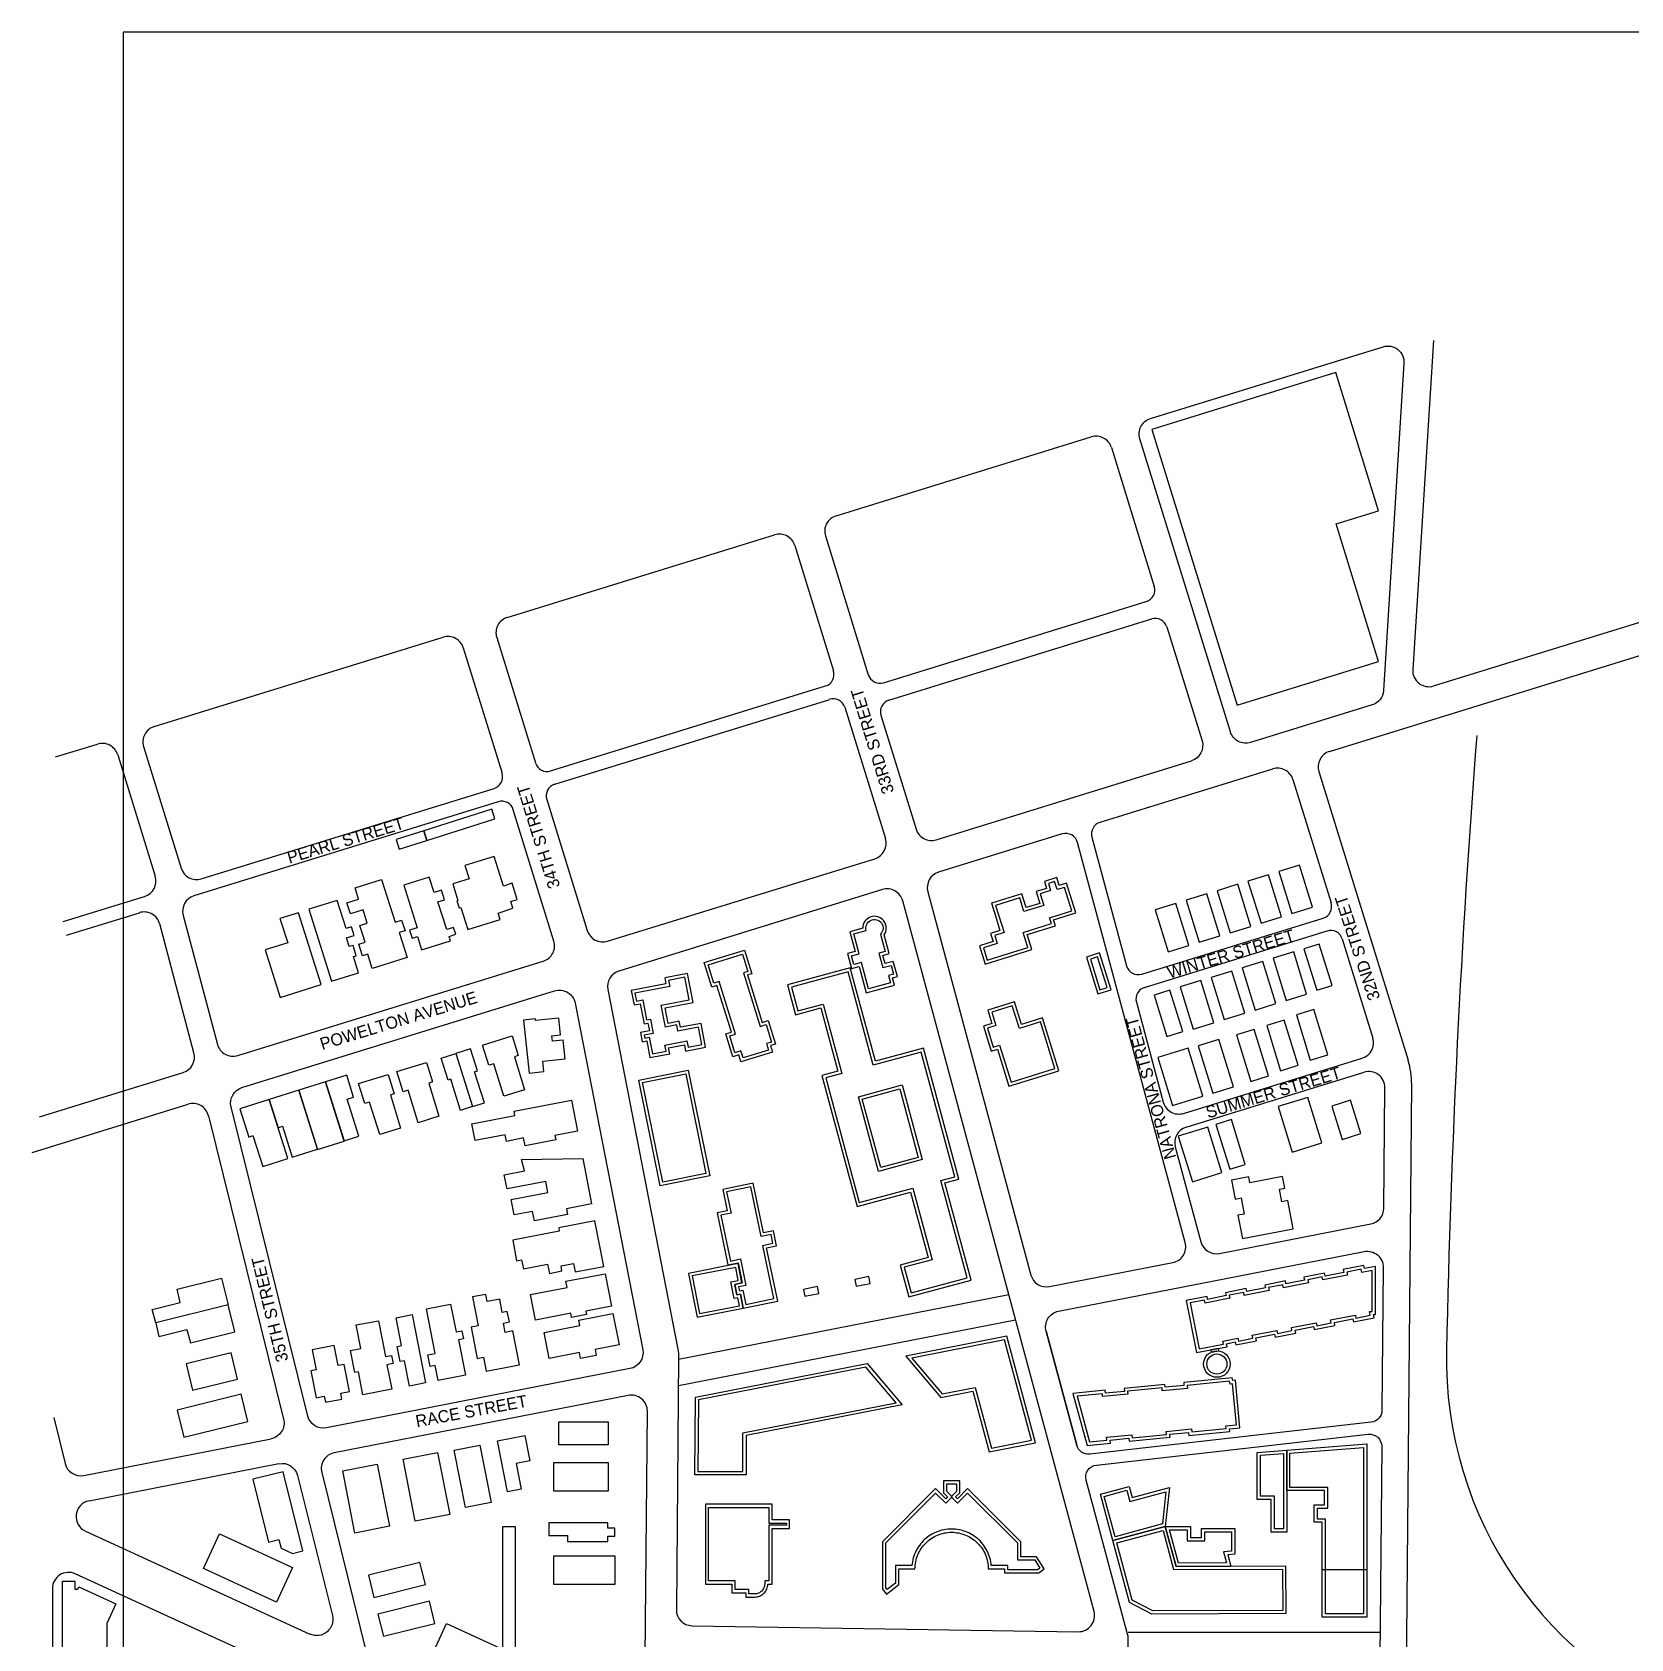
# Model space of a CAD drawing. Extents: x -2952 to 1328, y -1914 to 3293.
# Drawn here: x -2952 to -965, y 1296 to 3293 of the extents above; entities that cross this region are included whole.
import ezdxf
from ezdxf.enums import TextEntityAlignment as Align

# ---------------------------------------------------------------- set-up
doc = ezdxf.new("R2010")
doc.units = 0
doc.linetypes.add('$$DASHED$$', pattern=[0])
doc.linetypes.add('DOT', pattern=[0])
for name, color, linetype in [('1', 7, 'CONTINUOUS'), ('14', 7, 'CONTINUOUS'), ('15', 7, 'CONTINUOUS'), ('3', 7, 'CONTINUOUS'), ('4', 7, 'CONTINUOUS'), ('46', 7, 'CONTINUOUS')]:
    doc.layers.add(name, color=color, linetype=linetype)

msp = doc.modelspace()

# ---------------------------------------------------------------- linework, layer by layer
at = {"layer": '1', "color": 0, "linetype": 'CONTINUOUS'}
msp.add_lwpolyline([(161.4, -707.2), (161.4, 3292.8), (-2838.6, 3292.8), (-2838.6, -707.2)], close=True, dxfattribs=at)
at = {"layer": '14', "color": 0, "linetype": 'CONTINUOUS'}
msp.add_line((-2489.9, 2233), (-2473.2, 2180.1), dxfattribs=at)
at = {"layer": '14', "color": 0, "linetype": 'DOT'}
msp.add_line((-1348.9, 1382.5), (-1293.6, 1382.5), dxfattribs=at)
at = {"layer": '14', "color": 0, "linetype": 'CONTINUOUS'}
for points in [[(-2461.4, 2288.6), (-2376.9, 2315.4), (-2380.7, 2327.2), (-2465.1, 2300.5)], [(-2495.8, 2277.7), (-2461.4, 2288.6), (-2465.1, 2300.5), (-2499.5, 2289.6)], [(-2423.9, 2213.4), (-2421.1, 2204.6), (-2419.1, 2205.2), (-2410.4, 2177.7), (-2370.3, 2190.4), (-2372.8, 2198.3), (-2354.3, 2204.2), (-2357, 2212.7), (-2349.1, 2215.2), (-2355.4, 2235.2), (-2365.9, 2231.8), (-2377.6, 2268.7), (-2413.9, 2257.2), (-2408.7, 2240.9), (-2429.1, 2234.4), (-2422.6, 2213.8)], [(-1386.5, 2197.5), (-1360.9, 2205.4), (-1377.1, 2257.7), (-1402.7, 2249.8)], [(-2517.5, 2239.8), (-2500.8, 2186.9), (-2492.6, 2189.5), (-2488.4, 2176.2), (-2495.5, 2173.9), (-2485.8, 2143.2), (-2529.2, 2129.5), (-2534.8, 2147.1), (-2541.2, 2145.1), (-2545.8, 2159.6), (-2538.1, 2162), (-2544.7, 2182.9), (-2535.4, 2185.8), (-2540.6, 2202.3), (-2556.3, 2197.4), (-2560.6, 2211), (-2546, 2215.6), (-2550.4, 2229.4)], [(-2489.9, 2233), (-2473.2, 2180.1), (-2482.8, 2177.1), (-2479.6, 2166.9), (-2473.1, 2169), (-2467.8, 2152.4), (-2432, 2163.8), (-2433.7, 2169.3), (-2425.4, 2171.9), (-2428.2, 2180.5), (-2436.6, 2177.8), (-2447.5, 2212.2), (-2439.2, 2214.8), (-2442.9, 2226.6), (-2452.4, 2223.6), (-2458.5, 2242.9)], [(-1767.7, 2134.8), (-1709.5, 2152.8), (-1715.3, 2171.6), (-1680.3, 2182.4), (-1682.6, 2189.9), (-1655, 2198.4), (-1666.4, 2235.3), (-1675.6, 2232.4), (-1678.7, 2242.3), (-1694, 2237.6), (-1691.3, 2228.9), (-1704.4, 2224.9), (-1699.9, 2210.3), (-1716.8, 2205.1), (-1722, 2222), (-1759.6, 2210.4), (-1754.8, 2195), (-1749.2, 2176.6), (-1760.8, 2173), (-1757.7, 2163), (-1774.8, 2157.7)], [(-1765, 2139.8), (-1714.5, 2155.4), (-1720.3, 2174.2), (-1685.3, 2185.1), (-1687.6, 2192.5), (-1660, 2201.1), (-1669, 2230.2), (-1678.3, 2227.4), (-1681.3, 2237.3), (-1689, 2234.9), (-1686.3, 2226.3), (-1699.4, 2222.3), (-1694.9, 2207.7), (-1719.4, 2200.1), (-1724.7, 2217), (-1754.6, 2207.8), (-1751, 2196.2), (-1744.2, 2174), (-1755.8, 2170.4), (-1752.7, 2160.4), (-1769.8, 2155.1)], [(-1424.9, 2185.6), (-1399.3, 2193.6), (-1415.5, 2245.8), (-1441.1, 2237.9)], [(-1501.7, 2161.9), (-1476.1, 2169.8), (-1492.3, 2222.1), (-1517.9, 2214.2)], [(-1463.3, 2173.8), (-1437.7, 2181.7), (-1453.9, 2234), (-1479.5, 2226)], [(-2643.5, 2093.3), (-2592.5, 2109.5), (-2620.7, 2198.7), (-2643.8, 2191.4), (-2634.2, 2161.2), (-2662.2, 2152.4)], [(-2607.9, 2202.9), (-2579.6, 2113.5), (-2546.1, 2124.1), (-2552.5, 2144.2), (-2548.9, 2145.3), (-2553, 2158.1), (-2557.9, 2156.5), (-2561.3, 2167.3), (-2551.5, 2170.4), (-2554.9, 2181.2), (-2561.7, 2179), (-2572.8, 2214)], [(-1540.2, 2150), (-1514.5, 2157.9), (-1530.7, 2210.2), (-1556.3, 2202.3)], [(-1355.7, 2102.5), (-1336.6, 2108.4), (-1352.5, 2159.7), (-1371.5, 2153.8)], [(-2116.8, 2136.7), (-2066.6, 2152.3), (-2057.5, 2122.9), (-2062.9, 2121.3), (-2044.7, 2062.3), (-2037.2, 2064.6), (-2028.2, 2035.4), (-2034.4, 2033.5), (-2031.9, 2025.3), (-2071.1, 2013.2), (-2073.7, 2021.9), (-2081.1, 2019.6), (-2090, 2048.2), (-2082.9, 2050.3), (-2100.8, 2108.3), (-2107.4, 2106.3)], [(-2111.8, 2134.1), (-2069.3, 2147.3), (-2062.5, 2125.6), (-2067.9, 2123.9), (-2047.3, 2057.3), (-2039.9, 2059.6), (-2033.2, 2038), (-2039.4, 2036.1), (-2036.9, 2027.9), (-2068.4, 2018.2), (-2071.1, 2026.9), (-2078.5, 2024.6), (-2085, 2045.5), (-2077.9, 2047.7), (-2098.2, 2113.3), (-2104.8, 2111.3)], [(-1627.8, 2097.8), (-1611.2, 2103), (-1625.4, 2148.8), (-1641.9, 2143.6)], [(-1625.1, 2102.8), (-1616.2, 2105.6), (-1628, 2143.7), (-1636.9, 2141)], [(-1432.2, 2077.8), (-1406.6, 2085.7), (-1422.8, 2138), (-1448.4, 2130.1)], [(-1393.8, 2089.7), (-1368.2, 2097.6), (-1384.3, 2149.9), (-1410, 2142)], [(-2207.4, 2101.9), (-2203.9, 2084.1), (-2196.2, 2085.6), (-2191.4, 2060.7), (-2186.7, 2061.6), (-2184.8, 2052), (-2196, 2049.8), (-2193.7, 2038.3), (-2188.1, 2039.4), (-2184.1, 2018.6), (-2159.4, 2023.4), (-2160.9, 2030.8), (-2141.3, 2034.6), (-2139.8, 2026.8), (-2114.9, 2031.7), (-2120.6, 2061.2), (-2146.2, 2056.3), (-2147.7, 2063.9), (-2161.6, 2061.2), (-2165.3, 2080.5), (-2130.5, 2087.3), (-2137.5, 2123.1), (-2165.7, 2117.6), (-2164.2, 2110.3)], [(-2202.7, 2098.7), (-2200.8, 2088.8), (-2193, 2090.3), (-2188.2, 2065.4), (-2183.5, 2066.3), (-2180.1, 2048.8), (-2191.3, 2046.6), (-2190.6, 2043), (-2185, 2044.1), (-2180.9, 2023.2), (-2164.1, 2026.5), (-2165.6, 2034), (-2138.2, 2039.3), (-2136.7, 2031.5), (-2119.6, 2034.9), (-2123.8, 2056.5), (-2149.3, 2051.6), (-2150.8, 2059.3), (-2164.7, 2056.5), (-2170, 2083.7), (-2135.2, 2090.4), (-2140.7, 2118.4), (-2161, 2114.4), (-2159.6, 2107.1)], [(-1935.2, 2130.1), (-2013.2, 2109), (-2003.2, 2071.8), (-1971.6, 2080.3), (-1950.5, 2001.7), (-1970.6, 1996.3), (-1926.8, 1833.6), (-1860.2, 1851.5), (-1838.3, 1770.3), (-1873.1, 1760.9), (-1862.5, 1721.5), (-1785.1, 1742.3), (-1817.6, 1863), (-1800.4, 1867.6), (-1844.2, 2030.3), (-1904, 2014.2), (-1935.2, 2130.1)], [(-1857.4, 1856.4), (-1833.4, 1767.5), (-1868.2, 1758.1), (-1859.7, 1726.4), (-1790, 1745.2), (-1822.5, 1865.8), (-1805.3, 1870.5), (-1847, 2025.4), (-1906.8, 2009.3), (-1938, 2125.2), (-2008.3, 2106.2), (-2000.4, 2076.7), (-1968.8, 2085.2), (-1945.6, 1998.9), (-1965.7, 1993.5), (-1924, 1838.5), (-1857.4, 1856.4)], [(-1470.6, 2066), (-1445, 2073.9), (-1461.2, 2126.1), (-1486.8, 2118.2)], [(-1542, 2045), (-1522.1, 2051.2), (-1538, 2102.4), (-1557.8, 2096.3)], [(-1509, 2054.1), (-1483.4, 2062), (-1499.6, 2114.3), (-1525.2, 2106.4)], [(-1676, 2002.3), (-1696.3, 2067.9), (-1722.5, 2059.8), (-1731.2, 2088), (-1764.4, 2077.7), (-1759.2, 2061.2), (-1769.8, 2057.9), (-1760.2, 2026.6), (-1752.3, 2029), (-1738.1, 1983.1)], [(-1681, 2005), (-1698.9, 2062.9), (-1725.1, 2054.8), (-1733.9, 2083), (-1759.4, 2075.1), (-1754.2, 2058.5), (-1764.8, 2055.2), (-1757.5, 2031.6), (-1749.7, 2034), (-1735.5, 1988.1)], [(-1363.7, 2015.6), (-1342, 2022.3), (-1359.3, 2078.3), (-1381, 2071.6)], [(-2341.2, 2065.2), (-2334.1, 1999.5), (-2316, 2001.4), (-2317.3, 2014.1), (-2289.6, 2017.1), (-2292.1, 2040.5), (-2305.1, 2039.1), (-2305.8, 2045.9), (-2295.2, 2047), (-2297.4, 2067.8), (-2326.1, 2064.7), (-2326.3, 2066.8)], [(-1400.5, 2002.4), (-1378.7, 2009.1), (-1396, 2065.1), (-1417.8, 2058.4)], [(-2392.1, 2034.1), (-2355.2, 2045.5), (-2347.7, 2021.3), (-2352.5, 2019.8), (-2339.8, 1978.6), (-2365.7, 1970.6), (-2378.2, 2011.1), (-2384.4, 2009.2)], [(-1484.8, 1974.4), (-1459.2, 1982.3), (-1477.4, 2041.1), (-1503, 2033.2)], [(-1437.4, 1989.1), (-1415.5, 1995.9), (-1433.3, 2053.6), (-1455.3, 2046.8)], [(-2404.5, 1957.7), (-2419.4, 1953), (-2431.6, 1991.7), (-2435, 1990.6), (-2443.7, 2018), (-2425.4, 2023.8)], [(-2404.5, 1957.7), (-2389.7, 1962.4), (-2402, 2001.1), (-2398.5, 2002.2), (-2407.2, 2029.5), (-2425.4, 2023.8)], [(-1534.8, 1959), (-1497, 1970.7), (-1515.5, 2030.4), (-1553.2, 2018.7)], [(-2564, 1915.2), (-2545.8, 1921), (-2560.4, 1967.1), (-2552.3, 1969.7), (-2560.9, 1997), (-2587.2, 1988.6)], [(-2546.2, 1986.4), (-2509.3, 1997.8), (-2501.9, 1973.6), (-2506.6, 1972.2), (-2493.9, 1931), (-2519.9, 1923), (-2532.4, 1963.4), (-2538.5, 1961.5)], [(-2498.6, 2001.2), (-2461.7, 2012.6), (-2454.2, 1988.4), (-2459, 1986.9), (-2446.3, 1945.7), (-2472.2, 1937.7), (-2484.7, 1978.1), (-2490.9, 1976.2)], [(-2620.4, 1978.1), (-2657, 1966.6), (-2646, 1931.6), (-2640.8, 1933.3), (-2628.6, 1894.8), (-2597.2, 1904.7)], [(-2620.4, 1978.1), (-2597, 1904.3), (-2563.9, 1914.8), (-2587.2, 1988.6)], [(-1925.2, 1970), (-1870.7, 1984.7), (-1845.7, 1891.9), (-1900.2, 1877.2)], [(-1897.3, 1882.1), (-1920.3, 1967.2), (-1873.6, 1979.8), (-1850.7, 1894.7), (-1897.3, 1882.1)], [(-2657, 1966.6), (-2693.7, 1955), (-2682.6, 1920), (-2677.4, 1921.7), (-2665.2, 1883.2), (-2633.8, 1893.1)], [(-2274.1, 1927.2), (-2302.1, 1921.8), (-2301, 1916.4), (-2339.2, 1908.9), (-2341.1, 1918.8), (-2362.5, 1914.6), (-2364.1, 1922.7), (-2401.2, 1915.5), (-2405.3, 1936.2), (-2351.8, 1946.6), (-2352.8, 1952), (-2281.6, 1965.8)], [(-1386.1, 1901.3), (-1349.3, 1912.7), (-1366.8, 1969.2), (-1403.5, 1957.8)], [(-1324.2, 1917.1), (-1300.9, 1924.3), (-1313.7, 1965.7), (-1337, 1958.5)], [(-1463.7, 1880), (-1444.5, 1886), (-1461.7, 1941.6), (-1480.9, 1935.7)], [(-1510.2, 1864.4), (-1473.5, 1875.7), (-1490.9, 1932.3), (-1527.7, 1920.9)], [(-2267.5, 1893.4), (-2256.6, 1837), (-2287.7, 1830.9), (-2286.4, 1823.9), (-2327.6, 1815.9), (-2329.9, 1827.5), (-2352.8, 1823.1), (-2356.6, 1842.4), (-2311, 1851.2), (-2313.6, 1864.9), (-2361.7, 1855.6), (-2365.1, 1873), (-2339.8, 1877.9), (-2343.7, 1892)], [(-2068.2, 1707.3), (-2025.4, 1716.1), (-2039.1, 1782.2), (-2026.7, 1784.8), (-2030.6, 1803.6), (-2043, 1801), (-2055.8, 1862.8), (-2093.5, 1854.9), (-2088, 1828.4), (-2100.7, 1825.8), (-2087.3, 1761.2), (-2074.7, 1763.8), (-2069.5, 1738.7), (-2078.8, 1736.8), (-2076.1, 1724), (-2071.8, 1724.9)], [(-2065.1, 1712), (-2030.2, 1719.2), (-2043.9, 1785.3), (-2031.4, 1787.9), (-2033.7, 1798.8), (-2046.1, 1796.3), (-2058.9, 1858), (-2088.8, 1851.8), (-2083.3, 1825.3), (-2095.9, 1822.7), (-2084.2, 1765.9), (-2071.6, 1768.5), (-2064.8, 1735.6), (-2074.1, 1733.7), (-2073, 1728.7), (-2068.7, 1729.6)], [(-1448.1, 1793.8), (-1384.9, 1806.1), (-1391.7, 1841), (-1399, 1839.6), (-1402.1, 1855.2), (-1395.4, 1856.5), (-1398.3, 1870.9), (-1438.7, 1863), (-1440.1, 1870.4), (-1461.7, 1866.2), (-1457.2, 1842.9), (-1449.7, 1844.4), (-1445.8, 1824.3), (-1453.7, 1822.8)], [(-2241.5, 1759.3), (-2252.4, 1815.8), (-2297.5, 1807), (-2296.8, 1803), (-2354.6, 1791.8), (-2349.7, 1766.3), (-2343.6, 1767.5), (-2341.4, 1756.3), (-2311.4, 1762.2), (-2309.1, 1750.6), (-2293.4, 1753.7), (-2294.6, 1759.8), (-2279.1, 1762.8), (-2277, 1752.4)], [(-2125.5, 1696), (-2068.2, 1707.3), (-2071.6, 1724.9), (-2076.3, 1724), (-2078.8, 1736.9), (-2069.8, 1738.7), (-2074.5, 1762.7), (-2136.2, 1750.6)], [(-2122.4, 1700.7), (-2072.9, 1710.4), (-2074.8, 1720.2), (-2079.4, 1719.3), (-2083.5, 1740.1), (-2074.5, 1741.8), (-2077.6, 1758), (-2131.5, 1747.4)], [(-2716.3, 1744.8), (-2708, 1711.4), (-2798.2, 1689), (-2802.4, 1705.7), (-2767.6, 1714.3), (-2771.7, 1731.1)], [(-2231.9, 1709.9), (-2263.8, 1703.7), (-2262.9, 1699.3), (-2281.4, 1695.7), (-2282.4, 1701.1), (-2326.3, 1692.5), (-2332.5, 1724.2), (-2287, 1733), (-2288.5, 1740.7), (-2239.7, 1750.2)], [(-1927.9, 1734.7), (-1910.5, 1738.1), (-1912.2, 1746.5), (-1929.6, 1743.1)], [(-2387.7, 1629), (-2346.3, 1637.1), (-2354.5, 1679), (-2363.8, 1677.2), (-2366.1, 1688.8), (-2358.7, 1690.2), (-2361.3, 1703.4), (-2367.6, 1702.1), (-2370.8, 1718.5), (-2386.3, 1715.5), (-2388.1, 1724.5), (-2404.6, 1721.3), (-2397.6, 1685.4), (-2406.3, 1683.7), (-2398.7, 1644.8), (-2391.1, 1646.3)], [(-1991.5, 1722.2), (-1974.1, 1725.6), (-1975.8, 1734.1), (-1993.2, 1730.7)], [(-2699.7, 1677.9), (-2708, 1711.4), (-2798.2, 1689), (-2794.1, 1672.2), (-2759.3, 1680.9), (-2755.1, 1664.1)], [(-2499.4, 1695.5), (-2479.6, 1699.4), (-2463, 1614.4), (-2482.8, 1610.5), (-2489, 1642.1), (-2494.5, 1641), (-2498.2, 1659.9), (-2492.7, 1661)], [(-2447.1, 1617.4), (-2450.8, 1636.3), (-2457.1, 1635), (-2459.9, 1649.2), (-2450.9, 1651), (-2461.8, 1706.5), (-2431.8, 1712.4), (-2425, 1677.8), (-2417.8, 1679.3), (-2415.8, 1669.2), (-2421.9, 1668), (-2413.3, 1624), (-2447.1, 1617.4)], [(-2222.5, 1661.7), (-2252.2, 1655.9), (-2250.8, 1648.6), (-2270.2, 1644.8), (-2271.6, 1652.1), (-2309.3, 1644.8), (-2315.6, 1677.1), (-2271.2, 1685.7), (-2272.6, 1692.6), (-2230.1, 1700.9)], [(-2540.7, 1599.5), (-2546.3, 1628.3), (-2550.8, 1627.4), (-2556.2, 1654.9), (-2543.4, 1657.4), (-2549.1, 1686.5), (-2521.5, 1691.8), (-2512.8, 1647.2), (-2505.2, 1648.7), (-2503.2, 1638.5), (-2510.8, 1637), (-2504.9, 1606.5), (-2540.7, 1599.5), (-2540.7, 1599.5)], [(-2568.2, 1601.9), (-2557.4, 1604), (-2564, 1637.5), (-2571.5, 1636), (-2576.4, 1660.8), (-2603.9, 1655.4), (-2599, 1630.7), (-2605.5, 1629.4), (-2599, 1595.9), (-2588.9, 1597.9), (-2587.4, 1590.4), (-2566.8, 1594.4), (-2568.2, 1601.9)], [(-2696.5, 1619.2), (-2704.6, 1651.9), (-2760.5, 1638), (-2752.4, 1605.3)], [(-2683.5, 1566.6), (-2691.9, 1600.5), (-2771.6, 1580.7), (-2763.2, 1546.9)], [(-2297.2, 1566.3), (-2236.1, 1566.3), (-2236.1, 1537.6), (-2297.2, 1537.6)], [(-2427.2, 1531.1), (-2395.5, 1537.3), (-2381.5, 1465.7), (-2413.2, 1459.5)], [(-2373.5, 1542.7), (-2339.4, 1549.3), (-2333.2, 1517.5), (-2350.2, 1514.2), (-2344, 1482.4), (-2361, 1479.1)], [(-1293.6, 1538.6), (-1293.6, 1323.6), (-1348.9, 1323.6), (-1348.9, 1441.3), (-1358.9, 1441.3), (-1358.9, 1462.9), (-1346, 1462.9), (-1346, 1480.7), (-1393, 1480.7), (-1393, 1531)], [(-2490.9, 1519.7), (-2448, 1528.1), (-2432.9, 1450.9), (-2475.8, 1442.5)], [(-1393, 1531), (-1393, 1429.2), (-1412.2, 1429.2), (-1412.2, 1469.7), (-1429.7, 1469.7), (-1429.7, 1528.2)], [(-1397, 1526.7), (-1397, 1433.2), (-1408.2, 1433.2), (-1408.2, 1473.7), (-1425.7, 1473.7), (-1425.7, 1524.5)], [(-1297.6, 1534.3), (-1297.6, 1327.6), (-1344.9, 1327.6), (-1344.9, 1445.3), (-1354.9, 1445.3), (-1354.9, 1458.9), (-1342, 1458.9), (-1342, 1484.7), (-1389, 1484.7), (-1389, 1527.3)], [(-2642.4, 1409.2), (-2628.2, 1402.6), (-2615.5, 1405.8), (-2639.8, 1504.1), (-2677.5, 1494.8), (-2658.2, 1416.7), (-2645.1, 1420), (-2642.4, 1409.2), (-2642.4, 1409.2)], [(-2565.8, 1505.1), (-2522.9, 1513.5), (-2507.8, 1436.3), (-2550.7, 1427.9)], [(-2303.5, 1515.6), (-2236.1, 1515.6), (-2236.1, 1479.8), (-2303.5, 1479.8)], [(-1624.5, 1476.3), (-1588.7, 1485.9), (-1585, 1472), (-1538.6, 1484.5), (-1543.8, 1436.1), (-1609, 1418.5)], [(-1619.6, 1473.5), (-1591.6, 1481), (-1587.8, 1467.1), (-1543.2, 1479.1), (-1547.5, 1439.2), (-1606.2, 1423.4)], [(-2236.6, 1434.1), (-2236.6, 1440.8), (-2309.7, 1440.8), (-2309.7, 1424.7), (-2286.6, 1424.7), (-2286.6, 1417.3), (-2236.6, 1417.3), (-2236.6, 1423.9), (-2227.6, 1423.9), (-2227.6, 1434.1), (-2236.6, 1434.1)], [(-2718.9, 1426.9), (-2628.2, 1385.3), (-2648, 1342.1), (-2738.8, 1383.7)], [(-1609, 1418.5), (-1543.8, 1436.1), (-1530.4, 1386.5), (-1394.3, 1387.1), (-1394, 1327.8), (-1560.5, 1327.1), (-1588.3, 1341.8)], [(-1604.1, 1415.7), (-1546.6, 1431.2), (-1533.5, 1382.5), (-1398.2, 1383.1), (-1398, 1331.8), (-1559.5, 1331.1), (-1584.9, 1344.6)], [(-1543.8, 1436.1), (-1512.5, 1436), (-1512.5, 1422.4), (-1498.7, 1422.4), (-1498.7, 1433.4), (-1457.5, 1433.4), (-1457.5, 1401.6), (-1466.3, 1400.8), (-1462.3, 1386.8), (-1530.4, 1386.5)], [(-1538.5, 1432.1), (-1516.5, 1432), (-1516.5, 1418.4), (-1494.7, 1418.4), (-1494.7, 1429.4), (-1461.5, 1429.4), (-1461.5, 1405.3), (-1471.4, 1404.4), (-1467.6, 1390.8), (-1527.4, 1390.5)], [(-2303.5, 1399.8), (-2227.7, 1399.8), (-2227.7, 1364), (-2303.5, 1364)], [(-2533.9, 1375.4), (-2527.1, 1347.9), (-2463.1, 1363.8), (-2469.9, 1391.2)], [(-2522, 1327.3), (-2515.2, 1299.9), (-2451.2, 1315.7), (-2458, 1343.2)], [(-2436.8, 1315.6), (-2371.2, 1285.5), (-2397.9, 1227.3), (-2463.5, 1257.4)]]:
    msp.add_lwpolyline(points, close=True, dxfattribs=at)
for points in [[(-1893.1, 2171.3, 1.37042), (-1919.7, 2179.4), (-1935.6, 2175.1), (-1929, 2150.4), (-1938.7, 2147.8), (-1933.7, 2129.4), (-1924.2, 2131.9), (-1915.4, 2099.1), (-1880.4, 2108.6), (-1882.9, 2117.9), (-1876.7, 2119.6), (-1881.8, 2138.2), (-1892, 2135.5), (-1894.7, 2145.7), (-1886.8, 2147.8), (-1893.1, 2171.3)], [(-1897.5, 2172.2), (-1891.7, 2150.6), (-1899.6, 2148.5), (-1894.8, 2130.6), (-1884.6, 2133.3), (-1881.6, 2122.4), (-1887.8, 2120.8), (-1885.3, 2111.4), (-1912.5, 2104), (-1921.4, 2136.8), (-1930.9, 2134.3), (-1933.8, 2145), (-1924.1, 2147.6), (-1930.7, 2172.3), (-1915.3, 2176.5, -1.754711), (-1897.5, 2172.2), (-1897.5, 2172.2)], [(-1760, 1387.4, 0.049718), (-1761.8, 1397, 0.049716), (-1765.4, 1406.2, 0.049712), (-1770.8, 1414.4, 0.049706), (-1777.6, 1421.4, 0.049699), (-1785.8, 1426.9, 0.049693), (-1794.8, 1430.7, 0.049689), (-1804.4, 1432.6, 0.049686), (-1814.2, 1432.6, 0.049686), (-1823.9, 1430.7, 0.049689), (-1832.9, 1426.9, 0.049693), (-1841, 1421.4, 0.049699), (-1847.9, 1414.4, 0.049706), (-1853.3, 1406.2, 0.049712), (-1856.9, 1397, 0.049716), (-1858.6, 1387.4, 0.049716)], [(-1854.8, 1383.4, -0.049143), (-1853.9, 1392.3, -0.049139), (-1851.3, 1400.8, -0.049134), (-1847.1, 1408.6, -0.049127), (-1841.5, 1415.5, -0.04912), (-1834.6, 1421.2, -0.049114), (-1826.7, 1425.4, -0.049111), (-1818.2, 1428, -0.049109), (-1809.3, 1428.9, -0.049111), (-1800.5, 1428, -0.049114), (-1791.9, 1425.4, -0.04912), (-1784.1, 1421.2, -0.049127), (-1777.2, 1415.5, -0.049134), (-1771.5, 1408.6, -0.049139), (-1767.3, 1400.8, -0.049143), (-1764.7, 1392.3, -0.049144), (-1763.9, 1383.4, -0.049144)], [(-2041.5, 1364.6, -0.048604), (-2041.8, 1362.2, -0.048599), (-2042.6, 1359.9, -0.048592), (-2043.7, 1357.8, -0.048583), (-2045.3, 1355.9, -0.048574), (-2047.1, 1354.4, -0.048567), (-2049.3, 1353.3, -0.048562), (-2051.6, 1352.6, -0.04856), (-2054, 1352.4, -0.04856)], [(-2054, 1348.4, 0.048566), (-2050.8, 1348.7, 0.048568), (-2047.8, 1349.6, 0.048571), (-2044.9, 1351.1, 0.048577), (-2042.5, 1353.1, 0.048584), (-2040.4, 1355.5, 0.04859), (-2038.9, 1358.3, 0.048596), (-2037.9, 1361.4, 0.0486), (-2037.5, 1364.5, 0.0486)]]:
    msp.add_lwpolyline(points, format="xyb", dxfattribs=at)
for points in [[(-1829.2, 1483.3), (-1895.2, 1417.2), (-1895.2, 1358.4), (-1890.2, 1351.9), (-1875, 1363.9), (-1875, 1383.4), (-1854.8, 1383.4)], [(-1858.6, 1387.4), (-1879, 1387.4), (-1879, 1365.8), (-1889.5, 1357.6), (-1891.2, 1359.8), (-1891.2, 1415.6), (-1829.2, 1477.6), (-1816.5, 1465), (-1808.7, 1472.8), (-1815.4, 1479.5), (-1815.4, 1489), (-1803.2, 1489), (-1803.2, 1479.5), (-1809.9, 1472.8), (-1802.1, 1465), (-1789.5, 1477.6), (-1727.4, 1415.6), (-1727.4, 1394.5), (-1706.1, 1394.5), (-1699.8, 1384.3), (-1702.4, 1382.3), (-1739.6, 1382.3), (-1739.6, 1387.4), (-1760, 1387.4)], [(-1763.9, 1383.4), (-1743.6, 1383.4), (-1743.6, 1378.3), (-1701, 1378.3), (-1694.5, 1383.4), (-1703.9, 1398.5), (-1723.4, 1398.5), (-1723.4, 1417.2), (-1789.5, 1483.3), (-1802.1, 1470.6), (-1804.3, 1472.8), (-1799.2, 1477.8), (-1799.2, 1493), (-1819.4, 1493), (-1819.4, 1477.8), (-1814.4, 1472.8), (-1816.5, 1470.6), (-1829.2, 1483.3)], [(-2032.2, 1463.7), (-2115.2, 1463.7), (-2115.2, 1364.5), (-2082.3, 1364.5), (-2082.3, 1353.8), (-2065.1, 1353.8), (-2065.1, 1348.4), (-2054, 1348.4)], [(-2054, 1352.4), (-2061.1, 1352.4), (-2061.1, 1357.8), (-2078.3, 1357.8), (-2078.3, 1368.5), (-2111.2, 1368.5), (-2111.2, 1459.7), (-2036.2, 1459.7), (-2036.2, 1440.4), (-2014.6, 1440.4), (-2014.6, 1437.6), (-2036.2, 1437.6), (-2036.2, 1368.5), (-2041.5, 1368.5), (-2041.5, 1364.6)], [(-2037.5, 1364.5), (-2032.2, 1364.5), (-2032.2, 1433.6), (-2010.6, 1433.6), (-2010.6, 1444.4), (-2032.2, 1444.4), (-2032.2, 1463.7)], [(-1858.6, 1387.4), (-1858.6, 1387.4)], [(-2913.9, 1166.7), (-2913.9, 1368.1), (-2898.8, 1368.1), (-2898.8, 1358), (-2894.8, 1358), (-2893.7, 1361.2), (-2847.7, 1340.1), (-2859, 1315.4), (-2859, 1243.2)], [(-2054, 1352.4), (-2054, 1352.4)]]:
    msp.add_lwpolyline(points, dxfattribs=at)
at = {"layer": '15', "color": 0, "linetype": 'CONTINUOUS'}
for points in [[(-2171.3, 1859.2), (-2198, 1990.8), (-2136.5, 2003.2), (-2109.9, 1871.6)], [(-2168.2, 1863.9), (-2193.3, 1987.6), (-2139.6, 1998.5), (-2114.6, 1874.7)], [(-1517.7, 1716.9), (-1504.9, 1652.1), (-1467, 1659.5), (-1467.8, 1663.2), (-1456.9, 1665.3), (-1456.2, 1661.7), (-1430.5, 1666.7), (-1431.2, 1670.4), (-1408.2, 1674.9), (-1407.5, 1671.3), (-1381.8, 1676.3), (-1382.5, 1680), (-1359.5, 1684.5), (-1358.8, 1680.8), (-1333.1, 1685.9), (-1333.8, 1689.6), (-1310.8, 1694.1), (-1310.1, 1690.4), (-1284.4, 1695.5), (-1285.1, 1699.3), (-1282.8, 1699.5), (-1282.8, 1759.2), (-1296.4, 1756.5), (-1297.2, 1760.4), (-1322.8, 1755.3), (-1322.1, 1751.6), (-1345.2, 1747.1), (-1345.9, 1750.8), (-1371.6, 1745.7), (-1370.8, 1742), (-1393.9, 1737.5), (-1394.6, 1741.2), (-1420.3, 1736.1), (-1419.5, 1732.5), (-1442.6, 1727.9), (-1443.3, 1731.6), (-1469, 1726.5), (-1468.2, 1722.9), (-1491.3, 1718.3), (-1492, 1722)], [(-1513, 1713.8), (-1501.7, 1656.8), (-1471.7, 1662.7), (-1472.5, 1666.4), (-1453.8, 1670), (-1453, 1666.4), (-1435.2, 1669.9), (-1435.9, 1673.6), (-1405.1, 1679.6), (-1404.3, 1676), (-1386.5, 1679.5), (-1387.2, 1683.2), (-1356.3, 1689.2), (-1355.6, 1685.5), (-1337.8, 1689.1), (-1338.5, 1692.7), (-1307.6, 1698.8), (-1306.9, 1695.1), (-1289.1, 1698.6), (-1290, 1703), (-1286.8, 1703.2), (-1286.8, 1754.3), (-1299.6, 1751.8), (-1300.3, 1755.7), (-1318.2, 1752.2), (-1317.4, 1748.5), (-1348.3, 1742.4), (-1349, 1746.1), (-1366.9, 1742.6), (-1366.1, 1738.9), (-1397, 1732.8), (-1397.7, 1736.5), (-1415.6, 1733), (-1414.8, 1729.3), (-1445.7, 1723.2), (-1446.4, 1726.9), (-1464.3, 1723.4), (-1463.5, 1719.7), (-1494.4, 1713.6), (-1495.2, 1717.3)], [(-1866.3, 1647.9), (-1822.8, 1596.5), (-1782.9, 1604.2), (-1762.6, 1528.9), (-1705.1, 1540.1), (-1740.8, 1672.4), (-1866.3, 1647.9)], [(-1858.9, 1645.3), (-1821.2, 1600.8), (-1780, 1608.9), (-1759.7, 1533.5), (-1710.1, 1543.2), (-1743.7, 1667.8), (-1858.9, 1645.3)], [(-1487.1, 1655.6), (-1486.7, 1652.8), (-1477.2, 1654.2), (-1477.7, 1657.4)], [(-2127.7, 1596.8), (-1914.4, 1638.5), (-1870.8, 1587.1), (-2064.5, 1549.2), (-2064.5, 1500.2), (-2128.5, 1500.2), (-2127.7, 1596.8)], [(-1915.9, 1634.1), (-2123.7, 1593.5), (-2124.5, 1504.2), (-2068.5, 1504.2), (-2068.5, 1552.5), (-1878.3, 1589.7), (-1915.9, 1634.1)], [(-1658.6, 1601.5), (-1640.8, 1536.8), (-1612, 1539.6), (-1612.4, 1543.4), (-1589, 1545.7), (-1588.7, 1541.9), (-1537.9, 1546.9), (-1538.3, 1550.6), (-1514.9, 1552.9), (-1514.6, 1549.2), (-1463.8, 1554.1), (-1464.1, 1557.5), (-1451.1, 1558.8), (-1456.8, 1617.8), (-1460, 1617.5), (-1460.6, 1620.9), (-1521, 1615), (-1520.6, 1611.2), (-1544, 1609), (-1544.3, 1612.7), (-1595.1, 1607.7), (-1594.7, 1604), (-1618.1, 1601.7), (-1618.4, 1605.5)], [(-1653.5, 1598), (-1637.9, 1541.1), (-1616.4, 1543.2), (-1616.8, 1547), (-1585.4, 1550), (-1585.1, 1546.3), (-1542.3, 1550.5), (-1542.7, 1554.2), (-1511.3, 1557.3), (-1511, 1553.5), (-1468.2, 1557.7), (-1468.5, 1561.1), (-1455.5, 1562.4), (-1460.4, 1613.4), (-1463.3, 1613.1), (-1463.9, 1616.5), (-1516.6, 1611.4), (-1516.2, 1607.6), (-1547.6, 1604.6), (-1547.9, 1608.3), (-1590.7, 1604.2), (-1590.4, 1600.4), (-1621.7, 1597.4), (-1622, 1601.1)]]:
    msp.add_lwpolyline(points, close=True, dxfattribs=at)
for radius in [16.5, 12.5]:
    msp.add_circle((-1479.7, 1637.9), radius, dxfattribs=at)
at = {"layer": '3', "color": 0, "linetype": 'CONTINUOUS'}
for p, q in [((-1210.8, 2909.6), (-1236.4, 2500.7)), ((-1952.9, 2691.8), (-1635.8, 2789.8)), ((-1610.8, 2776.6), (-1557.5, 2604.2)), ((-2361.3, 2565.6), (-2029.2, 2668.2)), ((-1966.1, 2666.8), (-1912.8, 2494.4)), ((-2004.2, 2655), (-1956, 2499.2)), ((-1894, 2484.5), (-1567.4, 2585.4)), ((-1210.5, 2480.4), (-858.7, 2589.1)), ((-1887.3, 2462.8), (-1560.7, 2563.7)), ((-2800.1, 2430), (-2441, 2541)), ((-2374.5, 2540.6), (-2326.3, 2384.7)), ((-1541.9, 2553.8), (-1498.2, 2412.4)), ((-1339.8, 2399.1), (-847, 2551.4)), ((-2416, 2527.8), (-2367.8, 2371.9)), ((-2307.5, 2374.8), (-1965.9, 2480.4)), ((-2302.4, 2358.2), (-1960.8, 2463.8)), ((-1942, 2453.9), (-1891.6, 2290.8)), ((-1897.2, 2444), (-1853.5, 2302.6)), ((-2922.5, 2392.2), (-2870.4, 2408.2)), ((-2813.2, 2405), (-2766.5, 2253.9)), ((-2845.4, 2395), (-2798.7, 2243.9)), ((-1828.5, 2289.4), (-1511.4, 2387.4)), ((-1624.9, 2311), (-1410.2, 2377.3)), ((-1385.2, 2364.1), (-1337.8, 2210.8)), ((-1353, 2374.1), (-1242.2, 2015.5)), ((-2741.5, 2240.7), (-2377.7, 2353.1)), ((-2312.3, 2339.5), (-2261.9, 2176.4)), ((-1635, 2292.7), (-1591.9, 2132.8)), ((-2236.9, 2163.2), (-1904.8, 2265.8)), ((-2913.2, 2187.6), (-2811.9, 2218.9)), ((-2909.1, 2170.7), (-2818.5, 2198.7)), ((-2750.6, 2024.5), (-2793.2, 2184.7)), ((-1573, 2122.4), (-1347.7, 2192)), ((-1569.7, 2105.8), (-1342.7, 2176)), ((-1323.9, 2166.1), (-1285.9, 2043)), ((-2696.3, 2021.2), (-2316.6, 2138.5)), ((-1579.8, 2087.6), (-1546.3, 1963.3)), ((-1521.1, 1949.4), (-1299.1, 2018)), ((-2942.5, 1945.1), (-2764.1, 2000.2)), ((-1518, 1932.2), (-1296.9, 2000.5)), ((-1272.3, 1831.5), (-1271, 1981.2)), ((-1249.4, 686.6), (-1237.7, 1985.1)), ((-2951.7, 1900.9), (-2758, 1960.7)), ((-2732.7, 1946.4), (-2639.3, 1569.5)), ((-1531.4, 1907.9), (-1499.6, 1789.8)), ((-1476.5, 1775.3), (-1288.5, 1812.1)), ((-1691.9, 1678.6), (-1653.8, 1537)), ((-2924.9, 1571.4), (-2910.8, 1514.4)), ((-2887.5, 1499.6), (-2654.8, 1545)), ((-2880.9, 1468.1), (-2645.1, 1514.2)), ((-2621.9, 1499.3), (-2578.7, 1325.3)), ((-2885.4, 1430.3), (-2606.5, 1302.3)), ((-1589.9, 1304.7), (-1277, 1304.7))]:
    msp.add_line(p, q, dxfattribs=at)
at = {"layer": '3', "color": 0, "linetype": '$$DASHED$$'}
for p, q in [((-2148.5, 1644), (-1738.3, 1724.2)), ((-2148.8, 1611.2), (-1730, 1693))]:
    msp.add_line(p, q, dxfattribs=at)
at = {"layer": '3', "color": 0, "linetype": 'CONTINUOUS'}
for points in [[(-1247.3, 2881.6), (-1272.7, 2474.7, -0.311677), (-1286.8, 2456.8), (-1437.8, 2410.1, -0.414432), (-1462.9, 2423.3), (-1575.5, 2787.6, -0.414214), (-1562.3, 2812.6), (-1273.2, 2901.9, -0.524874), (-1247.3, 2881.6), (-1247.3, 2881.6)], [(-1156.9, 2418.8, 0.014038), (-1194.4, 1654.3, 0.322028), (-875.4, 1190, 0.11884), (-470, 1145.7, -0.002762), (-136, 1186.6)], [(-2316.6, 2138.5, 0.414214), (-2303.4, 2163.5), (-2353.9, 2326.6, 0.414214), (-2372.6, 2336.5), (-2750.7, 2219.7, 0.40256), (-2764.1, 2195.4), (-2721.5, 2035.1, 0.425964), (-2696.3, 2021.2), (-2316.6, 2138.5)], [(-1671.8, 2296.5), (-1825.5, 2249, 0.403886), (-1838.9, 2224.7), (-1710.7, 1748.5, 0.393868), (-1687.6, 1734.1), (-1534.5, 1764, 0.434856), (-1519, 1788.8), (-1652.9, 2286, 0.425038), (-1671.8, 2296.5), (-1671.8, 2296.5)], [(-2131.6, 1312.8), (-1652, 1305.3, 0.498377), (-1632.4, 1330.5), (-1870.1, 2213.5, 0.425038), (-1895.3, 2227.4), (-2222.6, 2126.2, 0.383393), (-2236.3, 2103.3), (-2149.4, 1656.5, -0.050283), (-2148.5, 1646.5), (-2151.3, 1333, 0.412268), (-2131.6, 1312.8), (-2131.6, 1312.8)], [(-2691, 1981.5), (-2302.5, 2101.5, -0.44608), (-2276.9, 2086.3), (-2193.1, 1655.6, -0.413984), (-2208.9, 1632.2), (-2586, 1558.5, -0.39963), (-2609.2, 1573.3), (-2704.5, 1957.5, -0.397561), (-2691, 1981.5), (-2691, 1981.5)], [(-1691.9, 1678.6, -0.434856), (-1676.4, 1703.5), (-1296.8, 1777.7, -0.474691), (-1273, 1757.8), (-1274.6, 1580.4, -0.378959), (-1287.9, 1565.6), (-1637.6, 1526, -0.370902), (-1653.8, 1537), (-1691.9, 1678.6)], [(-2366.9, 1223.5), (-2366.9, 1436.1), (-2351.7, 1436.1), (-2351.7, 1198.2, 0.293209), (-2340.1, 1180.1), (-2219.6, 1124.8, 0.543688), (-2191.2, 1142.8), (-2187.3, 1579.2, 0.474691), (-2211.2, 1599), (-2576.3, 1527.6, 0.428949), (-2591.9, 1503.2), (-2536.1, 1278.3, 0.22825), (-2525, 1264.9), (-2395.2, 1205.4, 0.546605), (-2366.9, 1223.5)], [(-1629.3, 1512.4), (-1291.7, 1550.7, -0.450369), (-1275, 1535.6), (-1279.3, 1052.8, -0.411744), (-1299.3, 1032.9), (-1572.1, 1032.9, -0.416858), (-1592.1, 1053.1), (-1589.9, 1297, 0.068092), (-1590.6, 1302.4), (-1642.1, 1493.6, -0.458893), (-1629.3, 1512.4)], [(-2213.8, 843.5, 0.411821), (-2193.8, 863.3), (-2192.2, 1040.3, 0.295917), (-2203.8, 1058.7), (-2898.1, 1377.2, 0.546605), (-2926.4, 1359), (-2926.4, 1169.7, 0.293155), (-2914.8, 1151.6), (-2247.3, 845.3, 0.10795), (-2238.9, 843.5), (-2213.8, 843.5)]]:
    msp.add_lwpolyline(points, format="xyb", dxfattribs=at)
for centre, radius, start, end in [((-1629.9, 2770.7), 20, 17.1757, 107.1757), ((-1947, 2672.7), 20, 107.1757, 197.1757), ((-2023.3, 2649.1), 20, 17.1757, 107.1757), ((-1571.8, 2599.7), 15, 287.1757, 17.1757), ((-2355.4, 2546.5), 20, 107.1757, 197.1757), ((-1556.2, 2549.4), 15, 17.1757, 107.1757), ((-2435.1, 2521.9), 20, 17.1757, 107.1757), ((-1970.4, 2494.7), 15, 287.1757, 17.1757), ((-1216.4, 2499.5), 20, 176.42, 287.1757), ((-1898.4, 2498.8), 15, 197.1757, 287.1757), ((-1956.4, 2449.5), 15, 17.1757, 107.1757), ((-1882.9, 2448.4), 15, 107.1757, 197.1757), ((-2794.1, 2410.9), 20, 107.1757, 197.1757), ((-2864.5, 2389.1), 20, 17.1757, 107.1757), ((-1333.9, 2380), 20, 107.1757, 197.1757), ((-2312, 2389.1), 15, 197.1757, 287.1757), ((-1404.3, 2358.2), 20, 17.1757, 107.1757), ((-2382.2, 2367.4), 15, 287.1757, 17.1757), ((-2298, 2343.9), 15, 107.1757, 197.1757), ((-1834.4, 2308.5), 20, 197.1757, 287.1757), ((-1620.5, 2296.6), 15, 107.1757, 195.0663), ((-1910.7, 2284.9), 20, 287.1757, 17.1757), ((-2817.8, 2238), 20, 287.1757, 17.1757), ((-2747.4, 2259.8), 20, 197.1757, 287.1757), ((-2812.6, 2179.6), 20, 14.8866, 107.1757), ((-1352.1, 2206.4), 15, 287.1757, 17.1757), ((-2242.8, 2182.3), 20, 197.1757, 287.1757), ((-1338.3, 2161.6), 15, 17.1757, 107.1757), ((-1577.5, 2136.7), 15, 195.0663, 287.1757), ((-1565.3, 2091.5), 15, 107.1757, 195.0663), ((-1305, 2037.1), 20, 287.1757, 17.1757), ((-2770, 2019.3), 20, 287.1757, 14.8866), ((-1291, 1981.4), 20, 359.4847, 107.1757), ((-1337.7, 1986), 100, 359.4847, 17.1757), ((-2752.1, 1941.6), 20, 13.9252, 107.1757), ((-1527, 1968.5), 20, 195.0663, 287.1757), ((-1512.1, 1913.1), 20, 107.1757, 195.0663), ((-1292.3, 1831.7), 20, 281.0578, 359.4847), ((-1480.3, 1795), 20, 195.0663, 281.0578), ((-2891.4, 1519.2), 20, 193.9252, 281.0578), ((-2877.1, 1448.4), 20, 101.0578, 245.3551)]:
    msp.add_arc(centre, radius, start, end, dxfattribs=at)
at = {"layer": '3', "color": 0, "linetype": 'CONTINUOUS', "extrusion": (0, 0, -1)}
for centre, start, end in [((1517.3, 2406.5), 162.8243, 252.8243), ((2658.7, 1564.7), 166.0748, 258.9422), ((2641.3, 1494.5), 78.9422, 166.0748), ((2598.1, 1320.5), 166.0748, 294.6449)]:
    msp.add_arc(centre, 20, start, end, dxfattribs=at)
at = {"layer": '4', "color": 0, "linetype": 'CONTINUOUS'}
msp.add_lwpolyline([(-1560.5, 2799.1), (-1454.7, 2456.6), (-1278.9, 2510.9), (-1331.6, 2681.7), (-1279, 2697.9), (-1332, 2869.7)], close=True, dxfattribs=at)

# ---------------------------------------------------------------- texts
at = {"layer": '46', "color": 0, "linetype": 'CONTINUOUS'}
for s, rotation, p in [('33RD STREET', 107.0883, (-1907.7, 2411.7)), ('34TH STREET', 107.2775, (-2322.5, 2293.1)), ('PEARL STREET', 16.9188, (-2562.3, 2288.6)), ('32ND STREET', 108.2257, (-1305.1, 2154.9)), ('WINTER STREET', 16.8547, (-1462.3, 2147.5)), ('POWELTON AVENUE', 16.9188, (-2496.5, 2064.7)), ('NATRONA STREET', 105.4914, (-1561.7, 1980.8)), ('SUMMER STREET', 16.8547, (-1409.6, 1975.3)), ('35TH STREET', 103.6645, (-2656.3, 1705.7)), ('RACE STREET', 10.5461, (-2406.1, 1579.5))]:
    msp.add_text(s, height=15, rotation=rotation, dxfattribs=at).set_placement(p, align=Align.MIDDLE)

doc.saveas('drawing.dxf')
